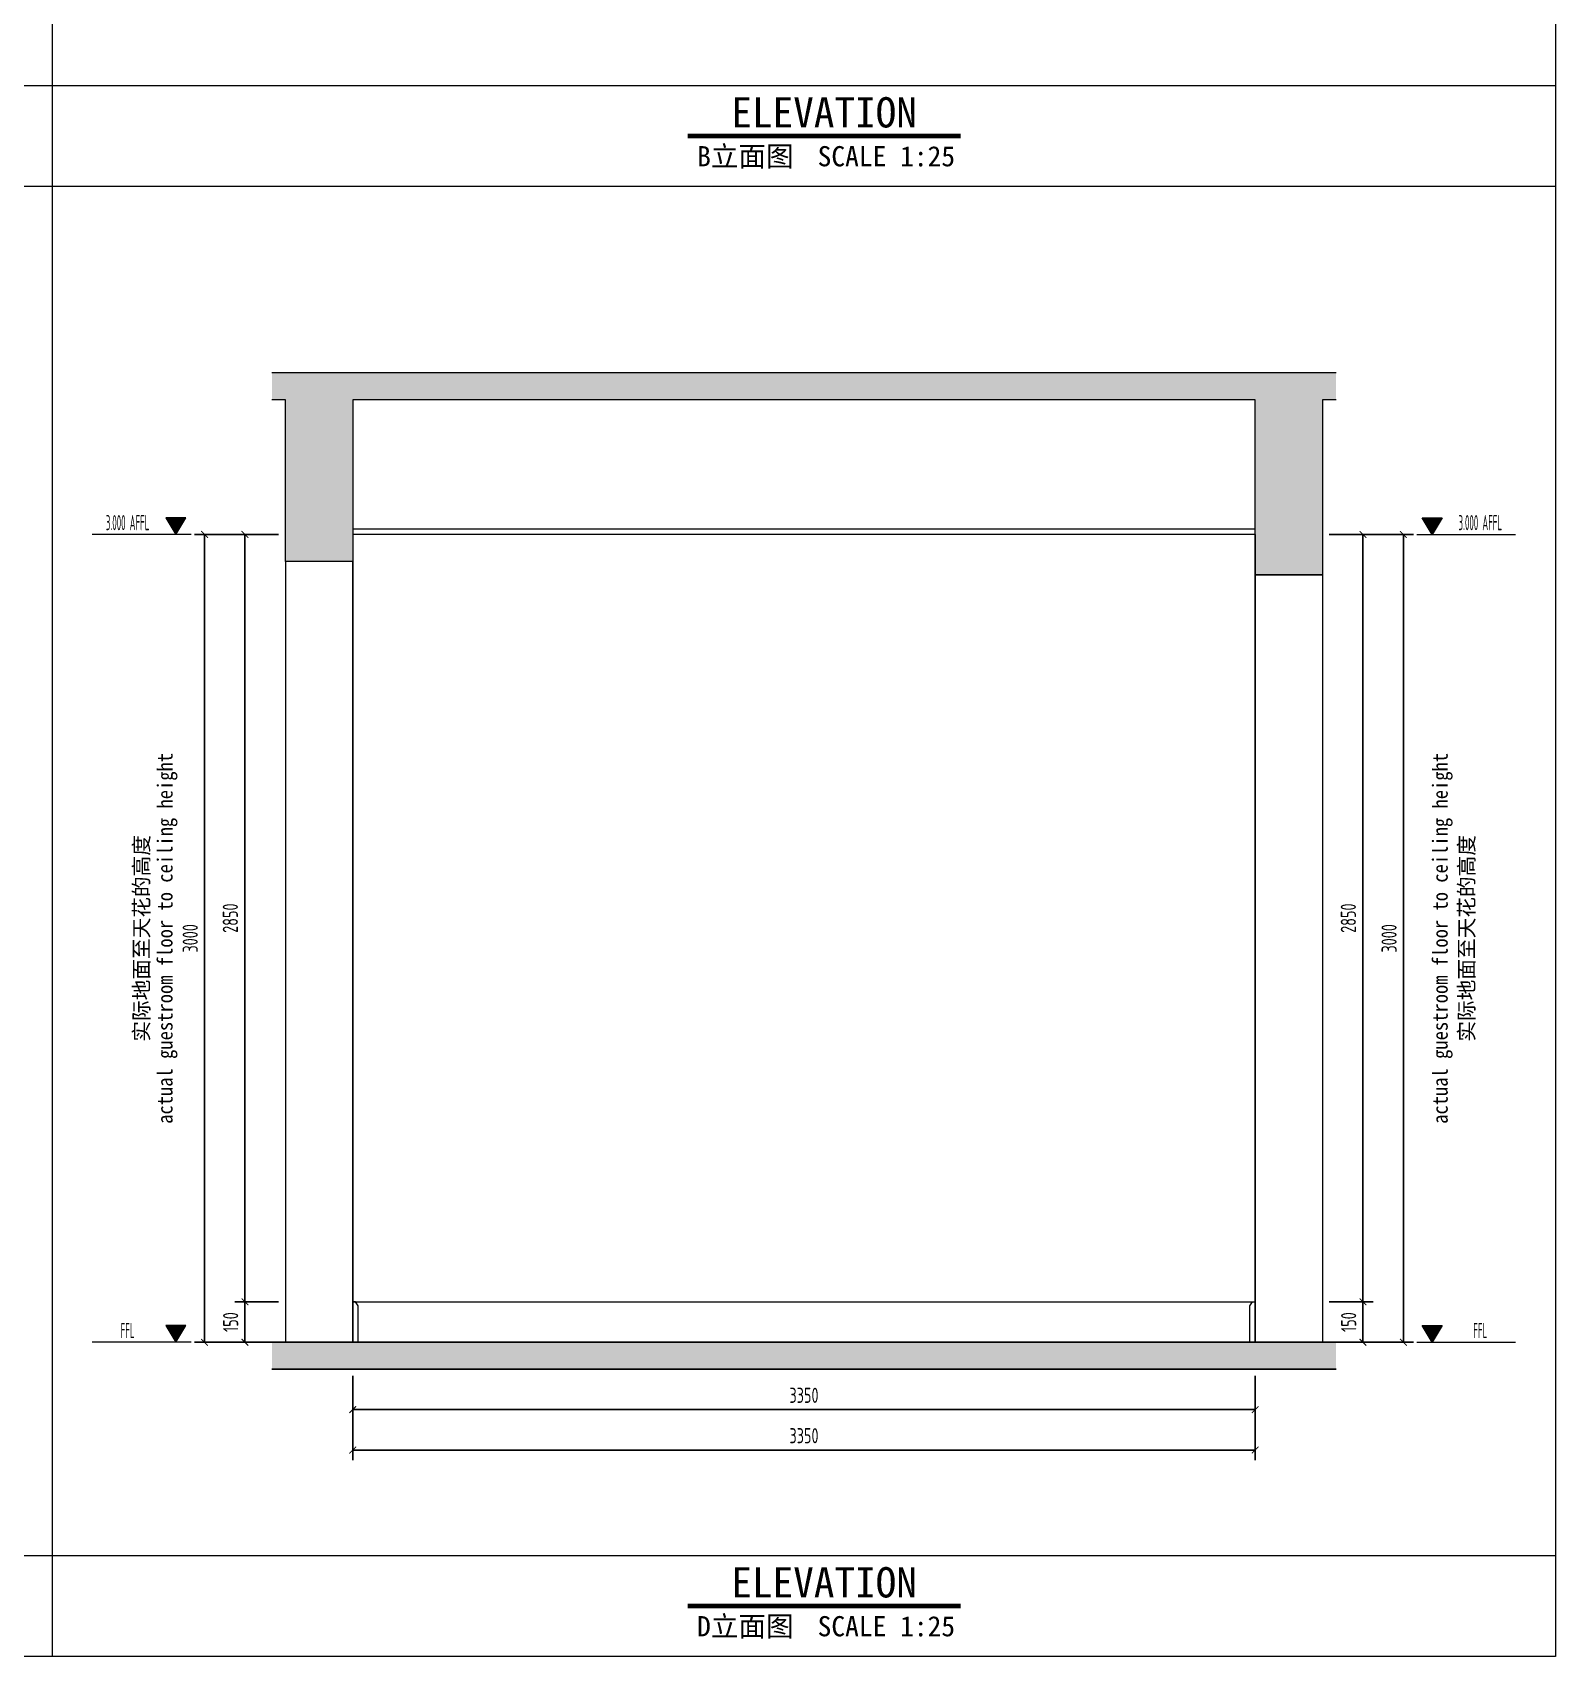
# Model space of a CAD drawing. Header units: millimetres. Extents: x 3162 to 221128, y -144913 to 11496.
# Drawn here: x 47960 to 53613, y -4234 to 1797 of the extents above; entities that cross this region are included whole.
import ezdxf
from ezdxf.enums import TextEntityAlignment as Align

# ---------------------------------------------------------------- set-up
doc = ezdxf.new("R2010")
doc.units = ezdxf.units.MM
doc.header["$LTSCALE"] = 10
doc.layers.get('Defpoints').update_dxf_attribs({"color": 250})
for name, color, linetype, lineweight in [('Contour【轮廓线】', 94, 'Continuous', 0), ('Drawing【图框、表格】', 150, 'Continuous', 0), ('Elevation【立面图库】', 150, 'Continuous', 0), ('FC-Hatch【平面填充】', 250, 'Continuous', 0), ('FF-Text【平面文字】', 2, 'Continuous', 0), ('Finish【完成面】', 2, 'Continuous', 0), ('Gray【中细线】', 8, 'Continuous', 0), ('RC-dimensions', 44, 'Continuous', 0), ('Wall【立面墙】', 252, 'Continuous', 0)]:
    doc.layers.add(name, color=color, linetype=linetype, lineweight=lineweight)
doc.layers.add('WALL【墙体】', color=7, linetype='Continuous')
doc.styles.add('宋体', font='', dxfattribs={"width": 0.8})
doc.styles.add('尺寸标注', font='ARCHS.SHX', dxfattribs={"width": 0.8})
doc.styles.add('标高', font='ARCHS.SHX', dxfattribs={"width": 0.5})
doc.styles.add('线上图名', font='simhei.ttf')
doc.styles.add('线下图名', font='simhei.ttf')
doc.styles.get('宋体').set_extended_font_data('SimSun')
doc.dimstyles.new('海龙1：25', dxfattribs={"dimscale": 25, "dimtxt": 2.25, "dimasz": 1, "dimexe": 1.5, "dimexo": 1, "dimgap": 1, "dimtad": 1, "dimdec": 0, "dimrnd": 5, "dimdsep": 46, "dimtxsty": '尺寸标注', "dimblk": 'ARCHTICK', "dimblk1": 'ARCHTICK', "dimblk2": 'ARCHTICK', "dimcen": 1, "dimclrd": 44, "dimclre": 44, "dimclrt": 2, "dimadec": 0, "dimazin": 0, "dimtfac": 1, "dimtdec": 0, "dimtix": 1, "dimtmove": 2, "dimatfit": 3, "dimldrblk": 'hl_arrow2', "dimfxl": 5, "dimfxlon": 1, "dimarcsym": 0})
pattern_1 = [(225, (0, 0), (35.35534, -35.35534), []), (230, (0, 0), (-71.72602, 6.27522), [7.5, -82.5]), (175, (0, 0), (13.87511, -75.21923), [6, -66]), (280.4514, (-5.98, 0.52), (-57.85092, -68.94393), [6.374, -70.1142]), (226.1842, (-2e-15, -20), (-106.72409, 16.55189), [11.25, -123.75]), (276.6356, (-8.89, -18.62), (-93.46626, -97.41178), [9.56105, -105.1713]), (171.1842, (-2e-15, -20), (-93.46618, -97.41189), [9, -99]), (201, (-10, -15), (-59.6907, 40.26189), [7.5, -82.5]), (146, (-10, -15), (-24.33156, -72.51501), [6, -66]), (251.4514, (-14.974, -11.645), (-84.02223, -32.25304), [6.374, -70.1142]), (217.5, (0, 0), (-1.215986, -33.289385), [0.5, -65.2, 0.5, -67, 0.5, -66.25]), (187.5, (0, 0), (-26.306954, -39.44117), [0.5, -38.2, 0.5, -63.7, 0.5, -25.25]), (147.5, (22.3, -3e-15), (-53.382244, 2.255487), [0.5, -25, 0.5, -78, 0.5, -103.5]), (137.5, (32.3, -4e-15), (-58.318617, -10.0105), [0.5, -32.5, 0.5, -51.8, 0.5, -73.5])]

# ---------------------------------------------------------------- blocks, each defined once
blk = doc.blocks.new('海龙工具_踢脚线')
blk.add_lwpolyline([(20, 0), (20, 90), (10, 100), (0, 100)])
blk = doc.blocks.new('_ArchTick')
at = {"color": 2, "linetype": 'ByBlock', "const_width": 0.15}
blk.add_lwpolyline([(-0.5, -0.5), (0.5, 0.5)], dxfattribs=at)
blk = doc.blocks.new('*D1071')
at = {"layer": 'Defpoints', "color": 0, "transparency": 16777216}
for p in [(48898.7, -67.4), (48748.7, -2917.4), (48898.7, -2917.4)]:
    blk.add_point(p, dxfattribs=at)
at = {"layer": 'RC-dimensions', "color": 44, "lineweight": -2, "transparency": 16777216}
for p, q in [((48873.7, -67.4), (48711.2, -67.4)), ((48748.7, -67.4), (48748.7, -2917.4)), ((48873.7, -2917.4), (48711.2, -2917.4))]:
    blk.add_line(p, q, dxfattribs=at)
at = {"layer": 'RC-dimensions', "color": 44, "lineweight": -2, "transparency": 16777216, "xscale": 25, "yscale": 25, "zscale": 25}
for p, rotation in [((48748.7, -67.4), 90), ((48748.7, -2917.4), 270)]:
    blk.add_blockref('_ArchTick', p, dxfattribs=dict(at, rotation=rotation))
at = {"layer": 'RC-dimensions', "color": 2, "transparency": 16777216, "insert": (48694.4, -1492.4), "char_height": 56.25, "attachment_point": 5, "rotation": 90, "style": '尺寸标注'}
blk.add_mtext('2850', dxfattribs=at)
blk = doc.blocks.new('hl_arrow2')
at = {"color": 2}
blk.add_line((-0.22, 0), (-1, 0), dxfattribs=at)
blk.add_lwpolyline([(-0.22, 0), (-0.86, -0.69), (-0.65, -0.86), (0, 0), (-0.65, 0.86), (-0.86, 0.69)], close=True, dxfattribs=at)
for points in [[(-0.86, 0.69), (-0.65, 0.86), (-0.22, 0), (0, 0)], [(-0.86, -0.69), (-0.65, -0.86), (-0.22, 0), (0, 0)]]:
    blk.add_solid(points, dxfattribs=at)
blk = doc.blocks.new('*D1072')
at = {"layer": 'Defpoints', "color": 0, "transparency": 16777216}
for p in [(48898.7, -2917.4), (48748.7, -3067.4), (48898.7, -3067.4)]:
    blk.add_point(p, dxfattribs=at)
at = {"layer": 'RC-dimensions', "color": 44, "lineweight": -2, "transparency": 16777216}
for p, q in [((48873.7, -2917.4), (48711.2, -2917.4)), ((48748.7, -2917.4), (48748.7, -3067.4)), ((48873.7, -3067.4), (48711.2, -3067.4))]:
    blk.add_line(p, q, dxfattribs=at)
at = {"layer": 'RC-dimensions', "color": 44, "lineweight": -2, "transparency": 16777216, "xscale": 25, "yscale": 25, "zscale": 25}
for p, rotation in [((48748.7, -2917.4), 90), ((48748.7, -3067.4), 270)]:
    blk.add_blockref('_ArchTick', p, dxfattribs=dict(at, rotation=rotation))
at = {"layer": 'RC-dimensions', "color": 2, "transparency": 16777216, "insert": (48695.6, -2992.4), "char_height": 56.25, "attachment_point": 5, "rotation": 90, "style": '尺寸标注'}
blk.add_mtext('150', dxfattribs=at)
blk = doc.blocks.new('*D1073')
at = {"layer": 'Defpoints', "color": 0, "transparency": 16777216}
for p in [(48898.7, -67.4), (48598.7, -3067.4), (48898.7, -3067.4)]:
    blk.add_point(p, dxfattribs=at)
at = {"layer": 'RC-dimensions', "color": 44, "lineweight": -2, "transparency": 16777216}
for p, q in [((48723.7, -67.4), (48561.2, -67.4)), ((48598.7, -67.4), (48598.7, -3067.4)), ((48723.7, -3067.4), (48561.2, -3067.4))]:
    blk.add_line(p, q, dxfattribs=at)
at = {"layer": 'RC-dimensions', "color": 44, "lineweight": -2, "transparency": 16777216, "xscale": 25, "yscale": 25, "zscale": 25}
for p, rotation in [((48598.7, -67.4), 90), ((48598.7, -3067.4), 270)]:
    blk.add_blockref('_ArchTick', p, dxfattribs=dict(at, rotation=rotation))
at = {"layer": 'RC-dimensions', "color": 2, "transparency": 16777216, "insert": (48545.6, -1567.4), "char_height": 56.25, "attachment_point": 5, "rotation": 90, "style": '尺寸标注'}
blk.add_mtext('3000', dxfattribs=at)
blk = doc.blocks.new('海龍_立面标识')
at = {"style": '宋体', "width": 0.9, "flags": 8}
blk.add_attdef('FLOOR_HEIGHT', text='', height=2.25, rotation=90, dxfattribs=at).set_placement((0, 0), align=Align.CENTER)
at = {"style": '宋体', "flags": 8}
blk.add_attdef('HEIGHT', text='', height=2.25, rotation=90, dxfattribs=at).set_placement((-3.5, 0), align=Align.CENTER)
blk = doc.blocks.new('hl_Elevation-A2')
blk.add_hatch(color=150).paths.add_polyline_path([(3.74, 2.47), (2.27, 0), (0.8, 2.47)])
at = {"color": 150}
blk.add_line((0, 0), (14.67, 0), dxfattribs=at)
blk.add_lwpolyline([(3.74, 2.47), (2.27, 0), (0.8, 2.47)], close=True, dxfattribs=at)
at = {"color": 2, "style": '标高', "width": 0.8, "flags": 8}
blk.add_attdef('HEIGHT', text='', height=2.25, dxfattribs=at).set_placement((9.42, 1.75), align=Align.MIDDLE_CENTER)
blk = doc.blocks.new('*D1074')
at = {"layer": 'Defpoints', "color": 0, "transparency": 16777216}
for p in [(52748.7, -67.4), (52748.7, -2917.4), (52898.7, -2917.4)]:
    blk.add_point(p, dxfattribs=at)
at = {"layer": 'RC-dimensions', "color": 44, "lineweight": -2, "transparency": 16777216}
for p, q in [((52773.7, -67.4), (52936.2, -67.4)), ((52898.7, -67.4), (52898.7, -2917.4)), ((52773.7, -2917.4), (52936.2, -2917.4))]:
    blk.add_line(p, q, dxfattribs=at)
at = {"layer": 'RC-dimensions', "color": 44, "lineweight": -2, "transparency": 16777216, "xscale": 25, "yscale": 25, "zscale": 25}
for p, rotation in [((52898.7, -67.4), 90), ((52898.7, -2917.4), 270)]:
    blk.add_blockref('_ArchTick', p, dxfattribs=dict(at, rotation=rotation))
at = {"layer": 'RC-dimensions', "color": 2, "transparency": 16777216, "insert": (52844.4, -1492.4), "char_height": 56.25, "attachment_point": 5, "rotation": 90, "style": '尺寸标注'}
blk.add_mtext('2850', dxfattribs=at)
blk = doc.blocks.new('*D1075')
at = {"layer": 'Defpoints', "color": 0, "transparency": 16777216}
for p in [(52748.7, -2917.4), (52748.7, -3067.4), (52898.7, -3067.4)]:
    blk.add_point(p, dxfattribs=at)
at = {"layer": 'RC-dimensions', "color": 44, "lineweight": -2, "transparency": 16777216}
for p, q in [((52773.7, -2917.4), (52936.2, -2917.4)), ((52898.7, -2917.4), (52898.7, -3067.4)), ((52773.7, -3067.4), (52936.2, -3067.4))]:
    blk.add_line(p, q, dxfattribs=at)
at = {"layer": 'RC-dimensions', "color": 44, "lineweight": -2, "transparency": 16777216, "xscale": 25, "yscale": 25, "zscale": 25}
for p, rotation in [((52898.7, -2917.4), 90), ((52898.7, -3067.4), 270)]:
    blk.add_blockref('_ArchTick', p, dxfattribs=dict(at, rotation=rotation))
at = {"layer": 'RC-dimensions', "color": 2, "transparency": 16777216, "insert": (52845.6, -2992.4), "char_height": 56.25, "attachment_point": 5, "rotation": 90, "style": '尺寸标注'}
blk.add_mtext('150', dxfattribs=at)
blk = doc.blocks.new('*D1076')
at = {"layer": 'Defpoints', "color": 0, "transparency": 16777216}
for p in [(52748.7, -67.4), (52748.7, -3067.4), (53048.7, -3067.4)]:
    blk.add_point(p, dxfattribs=at)
at = {"layer": 'RC-dimensions', "color": 44, "lineweight": -2, "transparency": 16777216}
for p, q in [((52923.7, -67.4), (53086.2, -67.4)), ((53048.7, -67.4), (53048.7, -3067.4)), ((52923.7, -3067.4), (53086.2, -3067.4))]:
    blk.add_line(p, q, dxfattribs=at)
at = {"layer": 'RC-dimensions', "color": 44, "lineweight": -2, "transparency": 16777216, "xscale": 25, "yscale": 25, "zscale": 25}
for p, rotation in [((53048.7, -67.4), 90), ((53048.7, -3067.4), 270)]:
    blk.add_blockref('_ArchTick', p, dxfattribs=dict(at, rotation=rotation))
at = {"layer": 'RC-dimensions', "color": 2, "transparency": 16777216, "insert": (52995.6, -1567.4), "char_height": 56.25, "attachment_point": 5, "rotation": 90, "style": '尺寸标注'}
blk.add_mtext('3000', dxfattribs=at)
blk = doc.blocks.new('*D1077')
at = {"layer": 'Defpoints', "color": 0, "transparency": 16777216}
for p in [(49148.7, -3167.4), (52498.7, -3167.4), (49148.7, -3317.4)]:
    blk.add_point(p, dxfattribs=at)
at = {"layer": 'RC-dimensions', "color": 44, "lineweight": -2, "transparency": 16777216}
for p, q in [((49148.7, -3192.4), (49148.7, -3354.9)), ((52498.7, -3192.4), (52498.7, -3354.9)), ((52498.7, -3317.4), (49148.7, -3317.4))]:
    blk.add_line(p, q, dxfattribs=at)
at = {"layer": 'RC-dimensions', "color": 44, "lineweight": -2, "transparency": 16777216, "xscale": 25, "yscale": 25, "zscale": 25, "rotation": 180}
blk.add_blockref('_ArchTick', (49148.7, -3317.4), dxfattribs=at)
at = {"layer": 'RC-dimensions', "color": 44, "lineweight": -2, "transparency": 16777216, "xscale": 25, "yscale": 25, "zscale": 25}
blk.add_blockref('_ArchTick', (52498.7, -3317.4), dxfattribs=at)
at = {"layer": 'RC-dimensions', "color": 2, "transparency": 16777216, "insert": (50823.7, -3264.3), "char_height": 56.25, "attachment_point": 5, "style": '尺寸标注'}
blk.add_mtext('3350', dxfattribs=at)
blk = doc.blocks.new('*D1078')
at = {"layer": 'Defpoints', "color": 0, "transparency": 16777216}
for p in [(49148.7, -3167.4), (52498.7, -3167.4), (49148.7, -3467.4)]:
    blk.add_point(p, dxfattribs=at)
at = {"layer": 'RC-dimensions', "color": 44, "lineweight": -2, "transparency": 16777216}
for p, q in [((49148.7, -3342.4), (49148.7, -3504.9)), ((52498.7, -3342.4), (52498.7, -3504.9)), ((52498.7, -3467.4), (49148.7, -3467.4))]:
    blk.add_line(p, q, dxfattribs=at)
at = {"layer": 'RC-dimensions', "color": 44, "lineweight": -2, "transparency": 16777216, "xscale": 25, "yscale": 25, "zscale": 25, "rotation": 180}
blk.add_blockref('_ArchTick', (49148.7, -3467.4), dxfattribs=at)
at = {"layer": 'RC-dimensions', "color": 44, "lineweight": -2, "transparency": 16777216, "xscale": 25, "yscale": 25, "zscale": 25}
blk.add_blockref('_ArchTick', (52498.7, -3467.4), dxfattribs=at)
at = {"layer": 'RC-dimensions', "color": 2, "transparency": 16777216, "insert": (50823.7, -3414.3), "char_height": 56.25, "attachment_point": 5, "style": '尺寸标注'}
blk.add_mtext('3350', dxfattribs=at)
blk = doc.blocks.new('*U1165')
at = {"color": 2, "linetype": 'Continuous'}
blk.add_lwpolyline([(-17.26, 0, 0.7, 0.7, 0), (23.26, 0, 0.75, 0.75, 0)], format="xyseb", dxfattribs=at)
at = {"color": 2, "style": '线上图名', "flags": 8}
blk.add_attdef('EXISTING_PLAN', text='', height=4.5, dxfattribs=at).set_placement((3, 1.27), align=Align.CENTER)
at = {"color": 2, "style": '线下图名', "flags": 8}
blk.add_attdef('图名1', text='', height=3, dxfattribs=at).set_placement((-15.86, -1.5), align=Align.TOP_LEFT)
blk.add_attdef('比例1', text='', height=3, dxfattribs=at).set_placement((22.44, -1.5), align=Align.TOP_RIGHT)

msp = doc.modelspace()

# ---------------------------------------------------------------- hatches: boundary and pattern name
at = {"layer": 'FC-Hatch【平面填充】'}
h = msp.add_hatch(dxfattribs=at)
h.set_pattern_fill('钢筋混凝土', color=256, scale=50, angle=180, style=0, pattern_type=2)
h.set_pattern_definition(pattern_1)
h.paths.add_polyline_path([(48848.7, 532.6), (52798.7, 532.6), (52798.7, 432.6), (52748.7, 432.6), (52748.7, -217.4), (52498.7, -217.4), (52498.7, 432.6), (49148.7, 432.6), (49148.7, -167.4), (48898.7, -167.4), (48898.7, 432.6), (48848.7, 432.6)])
h = msp.add_hatch(dxfattribs=at)
h.set_pattern_fill('钢筋混凝土', color=256, scale=50, angle=180, style=0, pattern_type=2)
h.set_pattern_definition(pattern_1)
h.paths.add_polyline_path([(48848.7, -3167.4), (48848.7, -3067.4), (52798.7, -3067.4), (52798.7, -3167.4)])

# ---------------------------------------------------------------- linework, layer by layer
at = {"layer": 'Contour【轮廓线】'}
msp.add_line((49148.7, -2917.4), (52498.7, -2917.4), dxfattribs=at)
at = {"layer": 'Drawing【图框、表格】'}
msp.add_line((48034, -4234.3), (48034, 6683.4), dxfattribs=at)
for points in [[(39054.6, -4234.3), (39054.6, 6683.4), (53613.4, 6683.4), (53613.4, -4234.3)], [(39054.6, -4234.3), (39054.6, 6683.4), (53613.4, 6683.4), (53613.4, -4234.3)], [(39054.6, 1224.6), (39054.6, 1599.6), (53613.4, 1599.6), (53613.4, 1224.6)], [(39054.6, -4234.3), (39054.6, -3859.3), (53613.4, -3859.3), (53613.4, -4234.3)]]:
    msp.add_lwpolyline(points, close=True, dxfattribs=at)
at = {"layer": 'Finish【完成面】'}
for p, q in [((49148.7, -67.4), (49148.7, -3067.4)), ((52498.7, -67.4), (49148.7, -67.4)), ((52498.7, -67.4), (52498.7, -3067.4)), ((49148.7, -3067.4), (52498.7, -3067.4))]:
    msp.add_line(p, q, dxfattribs=at)
at = {"layer": 'Gray【中细线】'}
msp.add_line((52498.7, -47.4), (49148.7, -47.4), dxfattribs=at)
at = {"layer": 'Wall【立面墙】'}
msp.add_line((52798.7, 532.6), (48848.7, 532.6), dxfattribs=at)
msp.add_lwpolyline([(52798.7, 432.6), (52748.7, 432.6), (52748.7, -217.4), (52498.7, -217.4), (52498.7, 432.6), (49148.7, 432.6), (49148.7, -167.4), (48898.7, -167.4), (48898.7, 432.6), (48848.7, 432.6)], dxfattribs=at)
for points in [[(49148.7, -3067.4), (49148.7, -167.4), (48898.7, -167.4), (48898.7, -3067.4)], [(52498.7, -3067.4), (52498.7, -217.4), (52748.7, -217.4), (52748.7, -3067.4)], [(48848.7, -3067.4), (48848.7, -3067.4), (52798.7, -3067.4), (52798.7, -3067.4)], [(48848.7, -3167.4), (48848.7, -3167.4), (52798.7, -3167.4), (52798.7, -3167.4)]]:
    msp.add_lwpolyline(points, close=True, dxfattribs=at)

# ---------------------------------------------------------------- block references
at = {"layer": 'Contour【轮廓线】', "yscale": 1.5}
msp.add_blockref('海龙工具_踢脚线', (49148.7, -3067.4), dxfattribs=at)
at = {"layer": 'Contour【轮廓线】', "xscale": -1, "yscale": 1.5}
msp.add_blockref('海龙工具_踢脚线', (52498.7, -3067.4), dxfattribs=at)
at = {"layer": 'Elevation【立面图库】'}
ref = msp.add_blockref('hl_Elevation-A2', (48548.7, -67.4), dxfattribs=dict(at, xscale=-25, yscale=25, zscale=25))
ref.add_attrib('HEIGHT', '3.000 AFFL', dxfattribs={"layer": '0', "color": 2, "height": 56.25, "style": '标高', "width": 0.5}).set_placement((48313.2, -23.6), align=Align.MIDDLE_CENTER)
ref = msp.add_blockref('hl_Elevation-A2', (53098.7, -67.4), dxfattribs=dict(at, xscale=25, yscale=25, zscale=25))
ref.add_attrib('HEIGHT', '3.000 AFFL', dxfattribs={"layer": '0', "color": 2, "height": 56.25, "style": '标高', "width": 0.5}).set_placement((53334.2, -23.6), align=Align.MIDDLE_CENTER)
ref = msp.add_blockref('hl_Elevation-A2', (48548.7, -3067.4), dxfattribs=dict(at, xscale=-25, yscale=25, zscale=25))
ref.add_attrib('HEIGHT', 'FFL', dxfattribs={"layer": '0', "color": 2, "height": 56.25, "style": '标高', "width": 0.5}).set_placement((48313.2, -3023.6), align=Align.MIDDLE_CENTER)
ref = msp.add_blockref('hl_Elevation-A2', (53098.7, -3067.4), dxfattribs=dict(at, xscale=25, yscale=25, zscale=25))
ref.add_attrib('HEIGHT', 'FFL', dxfattribs={"layer": '0', "color": 2, "height": 56.25, "style": '标高', "width": 0.5}).set_placement((53334.2, -3023.6), align=Align.MIDDLE_CENTER)
at = {"layer": 'FF-Text【平面文字】'}
ref = msp.add_blockref('海龍_立面标识', (48479.9, -1567.4), dxfattribs=dict(at, xscale=25, yscale=25, zscale=25))
ref.add_attrib('FLOOR_HEIGHT', 'actual guestroom floor to ceiling height', dxfattribs={"layer": '0', "height": 56.25, "rotation": 90, "style": '宋体', "width": 0.9}).set_placement((48479.9, -1567.4), align=Align.CENTER)
ref.add_attrib('HEIGHT', '实际地面至天花的高度', dxfattribs={"layer": '0', "height": 56.25, "rotation": 90, "style": '宋体'}).set_placement((48392.4, -1567.4), align=Align.CENTER)
ref = msp.add_blockref('海龍_立面标识', (53167.4, -1567.4), dxfattribs=dict(at, xscale=-25, yscale=25, zscale=25))
ref.add_attrib('FLOOR_HEIGHT', 'actual guestroom floor to ceiling height', dxfattribs={"layer": '0', "height": 56.25, "rotation": 90, "style": '宋体', "width": 0.9}).set_placement((53213.1, -1567.4), align=Align.CENTER)
ref.add_attrib('HEIGHT', '实际地面至天花的高度', dxfattribs={"layer": '0', "height": 56.25, "rotation": 90, "style": '宋体'}).set_placement((53311.2, -1567.4), align=Align.CENTER)
at = {"layer": 'WALL【墙体】'}
ref = msp.add_blockref('*U1165', (50823.7, 1412.1), dxfattribs=dict(at, xscale=25, yscale=25, zscale=25))
ref.add_attrib('比例1', 'SCALE 1:25', dxfattribs={"layer": '0', "color": 2, "height": 75, "style": '线下图名'}).set_placement((51384.6, 1374.6), align=Align.TOP_RIGHT)
ref.add_attrib('EXISTING_PLAN', 'ELEVATION', dxfattribs={"layer": '0', "color": 2, "height": 112.5, "style": '线上图名'}).set_placement((50898.6, 1443.9), align=Align.CENTER)
ref.add_attrib('图名1', 'B立面图', dxfattribs={"layer": '0', "color": 2, "height": 75, "style": '线下图名'}).set_placement((50427.1, 1374.6), align=Align.TOP_LEFT)
ref = msp.add_blockref('*U1165', (50823.7, -4046.8), dxfattribs=dict(at, xscale=25, yscale=25, zscale=25))
ref.add_attrib('比例1', 'SCALE 1:25', dxfattribs={"layer": '0', "color": 2, "height": 75, "style": '线下图名'}).set_placement((51384.6, -4084.3), align=Align.TOP_RIGHT)
ref.add_attrib('EXISTING_PLAN', 'ELEVATION', dxfattribs={"layer": '0', "color": 2, "height": 112.5, "style": '线上图名'}).set_placement((50898.6, -4015), align=Align.CENTER)
ref.add_attrib('图名1', 'D立面图', dxfattribs={"layer": '0', "color": 2, "height": 75, "style": '线下图名'}).set_placement((50427.1, -4084.3), align=Align.TOP_LEFT)

# ---------------------------------------------------------------- dimensions: what is measured, and where the dimension line sits
at = {"layer": 'RC-dimensions'}
for base, p1, p2, angle, picture, middle in [((48598.7, -3067.4), (48898.7, -67.4), (48898.7, -3067.4), 270, '*D1073', (48545.6, -1567.4)), ((48748.7, -2917.4), (48898.7, -67.4), (48898.7, -2917.4), 270, '*D1071', (48694.4, -1492.4)), ((52898.7, -2917.4), (52748.7, -67.4), (52748.7, -2917.4), 270, '*D1074', (52844.4, -1492.4)), ((53048.7, -3067.4), (52748.7, -67.4), (52748.7, -3067.4), 270, '*D1076', (52995.6, -1567.4)), ((48748.7, -3067.4), (48898.7, -2917.4), (48898.7, -3067.4), 270, '*D1072', (48695.6, -2992.4)), ((52898.7, -3067.4), (52748.7, -2917.4), (52748.7, -3067.4), 270, '*D1075', (52845.6, -2992.4)), ((49148.7, -3317.4), (52498.7, -3167.4), (49148.7, -3167.4), 180, '*D1077', (50823.7, -3264.3)), ((49148.7, -3467.4), (52498.7, -3167.4), (49148.7, -3167.4), 180, '*D1078', (50823.7, -3414.3))]:
    dim = msp.add_linear_dim(base=base, p1=p1, p2=p2, angle=angle, dimstyle='海龙1：25', override={"dimscale": 25, "dimtxsty": '尺寸标注', "dimblk1": 'ArchTick', "dimblk2": 'ArchTick', "dimsah": 1, "dimclrt": 2}, dxfattribs=at)
    dim.commit()
    dim.dimension.update_dxf_attribs({"geometry": picture, "text_midpoint": middle})

doc.saveas('drawing.dxf')
